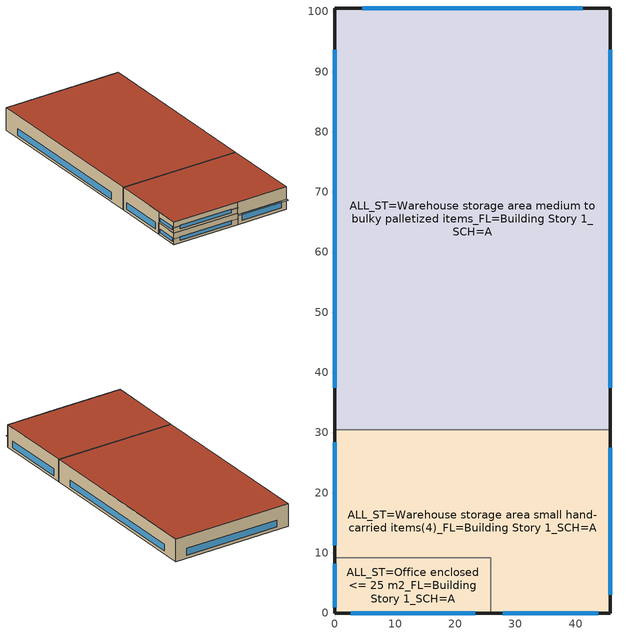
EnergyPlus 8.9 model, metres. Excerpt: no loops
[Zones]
ALL_ST=Office enclosed <= 25 m2_FL=Building Story 1_SCH=A
 floor ground (BTAP-Grnd-Floor-Mass:U-0.757): 25.91,9.14 25.91,0 0,0 0,9.14 z0
 wall outside (BTAP-Ext-Wall-Mass:U-0.247-:{ "cond"=>0.06} adj ext wall insulation): 0,9.14 0,0 25.91,0 z0:4.27
 wall to ALL_ST=Warehouse storage area small hand-carried items(4)_FL=Building Story 1_SCH=A (BTAP-Int-Wall): 25.91,0 25.91,9.14 0,9.14 z0:4.27
 window (BTAP-Ext-DaylightDiffuser:U=0.190 SHGC=0.600-:{ "cond"=>0.7}): 2.58,0 23.32,0 / 0,8.22 0,0.92 z0.92:2.2
ALL_ST=Warehouse storage area medium to bulky palletized items_FL=Building Story 1_SCH=A
 floor ground (BTAP-Grnd-Floor-Mass:U-0.757): 45.72,100.58 45.72,30.48 0,30.48 0,100.58 z0
 wall outside (BTAP-Ext-Wall-Mass:U-0.247-:{ "cond"=>0.06} adj ext wall insulation): 45.72,30.48 45.72,100.58 0,100.58 0,30.48 z0:8.53
 wall to ALL_ST=Warehouse storage area small hand-carried items(4)_FL=Building Story 1_SCH=A (BTAP-Int-Wall): 45.72,30.48 0,30.48 z0:8.53
 window (BTAP-Ext-DaylightDiffuser:U=0.190 SHGC=0.600-:{ "cond"=>0.7}): 0,93.62 0,37.43 / 41.17,100.58 4.54,100.58 / 45.72,37.43 45.72,93.62 z1.08:3.63
 roof outside (BTAP-Ext-Roof-Metal:U-0.156-:{ "cond"=>0.057} adj roof insulation): 45.72,30.48 45.72,100.58 0,100.58 0,30.48 z8.53
ALL_ST=Warehouse storage area small hand-carried items(4)_FL=Building Story 1_SCH=A
 floor ground (BTAP-Grnd-Floor-Mass:U-0.757): 45.72,30.48 45.72,0 25.91,0 25.91,9.14 0,9.14 0,30.48 z0
 floor to ALL_ST=Office enclosed <= 25 m2_FL=Building Story 1_SCH=A (BTAP-Int-Floor): 0,0 0,9.14 25.91,9.14 25.91,0 z4.27
 wall outside (BTAP-Ext-Wall-Mass:U-0.247-:{ "cond"=>0.06} adj ext wall insulation): 25.91,0 45.72,0 45.72,30.48 / 0,30.48 0,9.14 z0:8.53; 0,9.14 0,0 25.91,0 z4.27:8.53
 window (BTAP-Ext-DaylightDiffuser:U=0.190 SHGC=0.600-:{ "cond"=>0.7}): 27.89,0 43.74,0 / 0,28.35 0,11.27 / 45.72,3.04 45.72,27.44 z1.08:3.64; 2.58,0 23.32,0 / 0,8.22 0,0.92 z5.19:6.47
 roof outside (BTAP-Ext-Roof-Metal:U-0.156-:{ "cond"=>0.057} adj roof insulation): 45.72,0 45.72,30.48 0,30.48 0,0 z8.53
shading: 25.88,0 0.03,0 0.03,-0.56 25.88,-0.56 z2.36; 45.69,0 25.93,0 25.93,-1.12 45.69,-1.12 z3.95; 25.88,0 0.03,0 0.03,-0.56 25.88,-0.56 z6.62
[Building]
Warehouse-CAN_QC_Montreal-Trudeau.Intl.AP.716270_CWEC2016.epw created: 2019-08-08 00:10:13 +0000
[Site:Location]
Montreal-Trudeau Intl AP: Latitude {deg}=45.471; Longitude {deg}=-73.741; Time Zone {hr}=-5; Elevation {m}=36
[Site:GroundTemperature:BuildingSurface]
19.527, 19.502, 19.536, 19.598, 20.002, 21.64, 22.225, 22.375, 21.449, 20.121, 19.802, 19.633
[Site:WaterMainsTemperature]
Calculation Method=Correlation; Annual Average Outdoor Air Temperature {C}=7.6; Maximum Difference In Monthly Average Outdoor Air Temperatures {deltaC}=31.3
[SizingPeriod:DesignDay] Day of Month=21; Dry-Bulb Temperature Range Modifier Type=DefaultMultipliers; Humidity Condition Type=Wetbulb; Barometric Pressure {Pa}=100893; Rain Indicator=No; Snow Indicator=No; Daylight Saving Time Indicator=No
Name | Month | Day Type | Maximum Dry-Bulb Temperature {C} | Daily Dry-Bulb Temperature Range {deltaC} | Wetbulb or DewPoint at Maximum Dry-Bulb {C} | Wind Speed {m/s} | Wind Direction {deg} | Solar Model Indicator | ASHRAE Clear Sky Optical Depth for Beam Irradiance (taub) | ASHRAE Clear Sky Optical Depth for Diffuse Irradiance (taud) | Sky Clearness
Montreal-Trudeau Intl AP Ann Clg .4% Condns DB=>MWB | 7 | SummerDesignDay | 30 | 8.9 | 22.1 | 5.3 | 220 | ASHRAETau | 0.431 | 2.246
Montreal-Trudeau Intl AP Ann Htg 99.6% Condns DB | 1 | WinterDesignDay | -23.1 | 0 | -23.1 | 4.2 | 250 | ASHRAEClearSky |  |  | 0
[Material] Thermal Absorptance=0.9
Name | Roughness | Thickness {m} | Conductivity {W/m-K} | Density {kg/m3} | Specific Heat {J/kg-K} | Solar Absorptance | Visible Absorptance
1/2IN Gypsum 1 | Smooth | 0.0127 | 0.16 | 784.9 | 830 | 0.4 | 0.4
100mm Normalweight concrete floor | MediumSmooth | 0.1016 | 2.31 | 2322 | 832 | 0.7 | 0.7
1IN Stucco 1 | Smooth | 0.0253 | 0.6918 | 1858 | 837 | 0.7 | 0.92
6 in. Normalweight Concrete Floor | MediumRough | 0.1524 | 2.31 | 2322 | 832 | 0.7 | 0.7
8IN CONCRETE HW RefBldg 1 | Rough | 0.2032 | 1.311 | 2240 | 836.8 | 0.7 | 0.7
G01 13mm gypsum board | Smooth | 0.0127 | 0.16 | 800 | 1090 | 0.7 | 0.5
Metal Roof Surface 1 | Smooth | 0.0008 | 45.28 | 7824 | 500 | 0.7 | 0.7
[Material:NoMass] Roughness=Smooth; Thermal Absorptance=0.9; Solar Absorptance=0.7
Name | Thermal Resistance {m2-K/W} | Visible Absorptance
Typical Carpet Pad | 0.21648 | 0.8
Typical Carpet Pad 2 | 1.25503 | 0.8
Typical Insulation 6 R-93.1_R-value 45.0 (ft^2*h*R/Btu) | 7.92496 | 0.7
Typical Insulation 6 R-99.97_R-value 50.0 (ft^2*h*R/Btu) | 8.80551 | 0.7
[WindowMaterial:SimpleGlazingSystem]
SimpleGlazing:U=0.190 SHGC=0.600 1 U-0.12: U-Factor {W/m2-K}=1; Solar Heat Gain Coefficient=0.6; Visible Transmittance=0.21
[Construction]
BTAP-Ext-DaylightDiffuser:U=0.190 SHGC=0.600-:{ "cond"=>0.7}: SimpleGlazing:U=0.190 SHGC=0.600 1 U-0.12
BTAP-Ext-Roof-Metal:U-0.156-:{ "cond"=>0.057} adj roof insulation: Metal Roof Surface 1, Typical Insulation 6 R-99.97_R-value 50.0 (ft^2*h*R/Btu)
BTAP-Ext-Wall-Mass:U-0.247-:{ "cond"=>0.06} adj ext wall insulation: 1IN Stucco 1, 8IN CONCRETE HW RefBldg 1, Typical Insulation 6 R-93.1_R-value 45.0 (ft^2*h*R/Btu), 1/2IN Gypsum 1
BTAP-Grnd-Floor-Mass:U-0.757: 6 in. Normalweight Concrete Floor, Typical Carpet Pad 2
BTAP-Int-Floor: 100mm Normalweight concrete floor, Typical Carpet Pad
BTAP-Int-Wall: G01 13mm gypsum board, G01 13mm gypsum board
[Zone] Part of Total Floor Area=Yes
ALL_ST=Office enclosed <= 25 m2_FL=Building Story 1_SCH=A; ALL_ST=Warehouse storage area medium to bulky palletized items_FL=Building Story 1_SCH=A; ALL_ST=Warehouse storage area small hand-carried items(4)_FL=Building Story 1_SCH=A
[ZoneInfiltration:DesignFlowRate] Schedule=Always On Discrete; Design Flow Rate Calculation Method=Flow/ExteriorArea; Flow per Exterior Surface Area {m3/s-m2}=0.000137604; Constant Term Coefficient=0; Temperature Term Coefficient=0; Velocity Term Coefficient=0.224; Velocity Squared Term Coefficient=0
Name | Zone or ZoneList
Zone1 Office Infiltration | ALL_ST=Office enclosed <= 25 m2_FL=Building Story 1_SCH=A
Zone3 Bulk Storage Infiltration | ALL_ST=Warehouse storage area medium to bulky palletized items_FL=Building Story 1_SCH=A
Zone2 Fine Storage Infiltration | ALL_ST=Warehouse storage area small hand-carried items(4)_FL=Building Story 1_SCH=A
[AvailabilityManager:NightCycle] Applicability Schedule=Always On Discrete; Control Type=CycleOnAny; Thermostat Tolerance {deltaC}=1; Cycling Run Time Control Type=FixedRunTime; Cycling Run Time {s}=3600
Name | Fan Schedule
Availability Manager Night Cycle 1 | Sys_3_PSZ ALL_ST=Office enclosed <= 25 m2_FL=Building Story 1_SCH=A Occ Sch
Availability Manager Night Cycle 2 | Sys_4_PSZ_ALL_ST=Warehouse storage area medium to bulky palletized items_FL=Building Story 1_SCH=A Occ Sch
Availability Manager Night Cycle 3 | Sys_4_PSZ_ALL_ST=Warehouse storage area small hand-carried items(4)_FL=Building Story 1_SCH=A Occ Sch
[AvailabilityManager:Scheduled] Schedule=Always On Discrete
Air Loop HVAC Outdoor Air System 1 Availability Manager; Air Loop HVAC Outdoor Air System 3 Availability Manager; Air Loop HVAC Outdoor Air System 2 Availability Manager
[Schedule:Day:Interval]
Sys_3_PSZ ALL_ST=Office enclosed <= 25 m2_FL=Building Story 1_SCH=A Occ Sch Sunday; Sys_3_PSZ ALL_ST=Office enclosed <= 25 m2_FL=Building Story 1_SCH=A Occ Sch Saturday; Sys_4_PSZ_ALL_ST=Warehouse storage area medium to bulky palletized items_FL=Building Story 1_SCH=A Occ Sch Sunday; Sys_4_PSZ_ALL_ST=Warehouse storage area medium to bulky palletized items_FL=Building Story 1_SCH=A Occ Sch Saturday; Sys_4_PSZ_ALL_ST=Warehouse storage area small hand-carried items(4)_FL=Building Story 1_SCH=A Occ Sch Sunday; Sys_4_PSZ_ALL_ST=Warehouse storage area small hand-carried items(4)_FL=Building Story 1_SCH=A Occ Sch Saturday: No, 24:00, 0
Sys_3_PSZ ALL_ST=Office enclosed <= 25 m2_FL=Building Story 1_SCH=A Occ Sch Monday; Sys_3_PSZ ALL_ST=Office enclosed <= 25 m2_FL=Building Story 1_SCH=A Occ Sch Tuesday; Sys_3_PSZ ALL_ST=Office enclosed <= 25 m2_FL=Building Story 1_SCH=A Occ Sch Wednesday; Sys_3_PSZ ALL_ST=Office enclosed <= 25 m2_FL=Building Story 1_SCH=A Occ Sch Thursday; Sys_3_PSZ ALL_ST=Office enclosed <= 25 m2_FL=Building Story 1_SCH=A Occ Sch Friday; Sys_4_PSZ_ALL_ST=Warehouse storage area medium to bulky palletized items_FL=Building Story 1_SCH=A Occ Sch Monday; Sys_4_PSZ_ALL_ST=Warehouse storage area medium to bulky palletized items_FL=Building Story 1_SCH=A Occ Sch Tuesday; Sys_4_PSZ_ALL_ST=Warehouse storage area medium to bulky palletized items_FL=Building Story 1_SCH=A Occ Sch Wednesday; Sys_4_PSZ_ALL_ST=Warehouse storage area medium to bulky palletized items_FL=Building Story 1_SCH=A Occ Sch Thursday; Sys_4_PSZ_ALL_ST=Warehouse storage area medium to bulky palletized items_FL=Building Story 1_SCH=A Occ Sch Friday; Sys_4_PSZ_ALL_ST=Warehouse storage area small hand-carried items(4)_FL=Building Story 1_SCH=A Occ Sch Monday; Sys_4_PSZ_ALL_ST=Warehouse storage area small hand-carried items(4)_FL=Building Story 1_SCH=A Occ Sch Tuesday; Sys_4_PSZ_ALL_ST=Warehouse storage area small hand-carried items(4)_FL=Building Story 1_SCH=A Occ Sch Wednesday; Sys_4_PSZ_ALL_ST=Warehouse storage area small hand-carried items(4)_FL=Building Story 1_SCH=A Occ Sch Thursday; Sys_4_PSZ_ALL_ST=Warehouse storage area small hand-carried items(4)_FL=Building Story 1_SCH=A Occ Sch Friday: No, 08:00, 0, 19:00, 1, 24:00, 0
Sys_3_PSZ ALL_ST=Office enclosed <= 25 m2_FL=Building Story 1_SCH=A Occ Sch Default; Sys_3_PSZ ALL_ST=Office enclosed <= 25 m2_FL=Building Story 1_SCH=A Occ Sch Summer Design Day; Sys_3_PSZ ALL_ST=Office enclosed <= 25 m2_FL=Building Story 1_SCH=A Occ Sch Winter Design Day; Sys_4_PSZ_ALL_ST=Warehouse storage area medium to bulky palletized items_FL=Building Story 1_SCH=A Occ Sch Default; Sys_4_PSZ_ALL_ST=Warehouse storage area medium to bulky palletized items_FL=Building Story 1_SCH=A Occ Sch Summer Design Day; Sys_4_PSZ_ALL_ST=Warehouse storage area medium to bulky palletized items_FL=Building Story 1_SCH=A Occ Sch Winter Design Day; Sys_4_PSZ_ALL_ST=Warehouse storage area small hand-carried items(4)_FL=Building Story 1_SCH=A Occ Sch Default; Sys_4_PSZ_ALL_ST=Warehouse storage area small hand-carried items(4)_FL=Building Story 1_SCH=A Occ Sch Summer Design Day; Sys_4_PSZ_ALL_ST=Warehouse storage area small hand-carried items(4)_FL=Building Story 1_SCH=A Occ Sch Winter Design Day: No, 24:00, 1
[Schedule:Week:Daily]
Sys_3_PSZ ALL_ST=Office enclosed <= 25 m2_FL=Building Story 1_SCH=A Occ Sch Week Rule - Jan1-Dec31: Sys_3_PSZ ALL_ST=Office enclosed <= 25 m2_FL=Building Story 1_SCH=A Occ Sch Sunday, Sys_3_PSZ ALL_ST=Office enclosed <= 25 m2_FL=Building Story 1_SCH=A Occ Sch Monday, Sys_3_PSZ ALL_ST=Office enclosed <= 25 m2_FL=Building Story 1_SCH=A Occ Sch Tuesday, Sys_3_PSZ ALL_ST=Office enclosed <= 25 m2_FL=Building Story 1_SCH=A Occ Sch Wednesday, Sys_3_PSZ ALL_ST=Office enclosed <= 25 m2_FL=Building Story 1_SCH=A Occ Sch Thursday, Sys_3_PSZ ALL_ST=Office enclosed <= 25 m2_FL=Building Story 1_SCH=A Occ Sch Friday, Sys_3_PSZ ALL_ST=Office enclosed <= 25 m2_FL=Building Story 1_SCH=A Occ Sch Saturday, Sys_3_PSZ ALL_ST=Office enclosed <= 25 m2_FL=Building Story 1_SCH=A Occ Sch Default, Sys_3_PSZ ALL_ST=Office enclosed <= 25 m2_FL=Building Story 1_SCH=A Occ Sch Summer Design Day, Sys_3_PSZ ALL_ST=Office enclosed <= 25 m2_FL=Building Story 1_SCH=A Occ Sch Winter Design Day, Sys_3_PSZ ALL_ST=Office enclosed <= 25 m2_FL=Building Story 1_SCH=A Occ Sch Default, Sys_3_PSZ ALL_ST=Office enclosed <= 25 m2_FL=Building Story 1_SCH=A Occ Sch Default
Sys_4_PSZ_ALL_ST=Warehouse storage area medium to bulky palletized items_FL=Building Story 1_SCH=A Occ Sch Week Rule - Jan1-Dec31: Sys_4_PSZ_ALL_ST=Warehouse storage area medium to bulky palletized items_FL=Building Story 1_SCH=A Occ Sch Sunday, Sys_4_PSZ_ALL_ST=Warehouse storage area medium to bulky palletized items_FL=Building Story 1_SCH=A Occ Sch Monday, Sys_4_PSZ_ALL_ST=Warehouse storage area medium to bulky palletized items_FL=Building Story 1_SCH=A Occ Sch Tuesday, Sys_4_PSZ_ALL_ST=Warehouse storage area medium to bulky palletized items_FL=Building Story 1_SCH=A Occ Sch Wednesday, Sys_4_PSZ_ALL_ST=Warehouse storage area medium to bulky palletized items_FL=Building Story 1_SCH=A Occ Sch Thursday, Sys_4_PSZ_ALL_ST=Warehouse storage area medium to bulky palletized items_FL=Building Story 1_SCH=A Occ Sch Friday, Sys_4_PSZ_ALL_ST=Warehouse storage area medium to bulky palletized items_FL=Building Story 1_SCH=A Occ Sch Saturday, Sys_4_PSZ_ALL_ST=Warehouse storage area medium to bulky palletized items_FL=Building Story 1_SCH=A Occ Sch Default, Sys_4_PSZ_ALL_ST=Warehouse storage area medium to bulky palletized items_FL=Building Story 1_SCH=A Occ Sch Summer Design Day, Sys_4_PSZ_ALL_ST=Warehouse storage area medium to bulky palletized items_FL=Building Story 1_SCH=A Occ Sch Winter Design Day, Sys_4_PSZ_ALL_ST=Warehouse storage area medium to bulky palletized items_FL=Building Story 1_SCH=A Occ Sch Default, Sys_4_PSZ_ALL_ST=Warehouse storage area medium to bulky palletized items_FL=Building Story 1_SCH=A Occ Sch Default
Sys_4_PSZ_ALL_ST=Warehouse storage area small hand-carried items(4)_FL=Building Story 1_SCH=A Occ Sch Week Rule - Jan1-Dec31: Sys_4_PSZ_ALL_ST=Warehouse storage area small hand-carried items(4)_FL=Building Story 1_SCH=A Occ Sch Sunday, Sys_4_PSZ_ALL_ST=Warehouse storage area small hand-carried items(4)_FL=Building Story 1_SCH=A Occ Sch Monday, Sys_4_PSZ_ALL_ST=Warehouse storage area small hand-carried items(4)_FL=Building Story 1_SCH=A Occ Sch Tuesday, Sys_4_PSZ_ALL_ST=Warehouse storage area small hand-carried items(4)_FL=Building Story 1_SCH=A Occ Sch Wednesday, Sys_4_PSZ_ALL_ST=Warehouse storage area small hand-carried items(4)_FL=Building Story 1_SCH=A Occ Sch Thursday, Sys_4_PSZ_ALL_ST=Warehouse storage area small hand-carried items(4)_FL=Building Story 1_SCH=A Occ Sch Friday, Sys_4_PSZ_ALL_ST=Warehouse storage area small hand-carried items(4)_FL=Building Story 1_SCH=A Occ Sch Saturday, Sys_4_PSZ_ALL_ST=Warehouse storage area small hand-carried items(4)_FL=Building Story 1_SCH=A Occ Sch Default, Sys_4_PSZ_ALL_ST=Warehouse storage area small hand-carried items(4)_FL=Building Story 1_SCH=A Occ Sch Summer Design Day, Sys_4_PSZ_ALL_ST=Warehouse storage area small hand-carried items(4)_FL=Building Story 1_SCH=A Occ Sch Winter Design Day, Sys_4_PSZ_ALL_ST=Warehouse storage area small hand-carried items(4)_FL=Building Story 1_SCH=A Occ Sch Default, Sys_4_PSZ_ALL_ST=Warehouse storage area small hand-carried items(4)_FL=Building Story 1_SCH=A Occ Sch Default
[Schedule:Year]
Sys_3_PSZ ALL_ST=Office enclosed <= 25 m2_FL=Building Story 1_SCH=A Occ Sch: Sys_3_PSZ ALL_ST=Office enclosed <= 25 m2_FL=Building Story 1_SCH=A Occ Sch Week Rule - Jan1-Dec31, 1, 1, 12, 31
Sys_4_PSZ_ALL_ST=Warehouse storage area medium to bulky palletized items_FL=Building Story 1_SCH=A Occ Sch: Sys_4_PSZ_ALL_ST=Warehouse storage area medium to bulky palletized items_FL=Building Story 1_SCH=A Occ Sch Week Rule - Jan1-Dec31, 1, 1, 12, 31
Sys_4_PSZ_ALL_ST=Warehouse storage area small hand-carried items(4)_FL=Building Story 1_SCH=A Occ Sch: Sys_4_PSZ_ALL_ST=Warehouse storage area small hand-carried items(4)_FL=Building Story 1_SCH=A Occ Sch Week Rule - Jan1-Dec31, 1, 1, 12, 31
[Schedule:Constant]
Always On Discrete: Hourly Value=1
